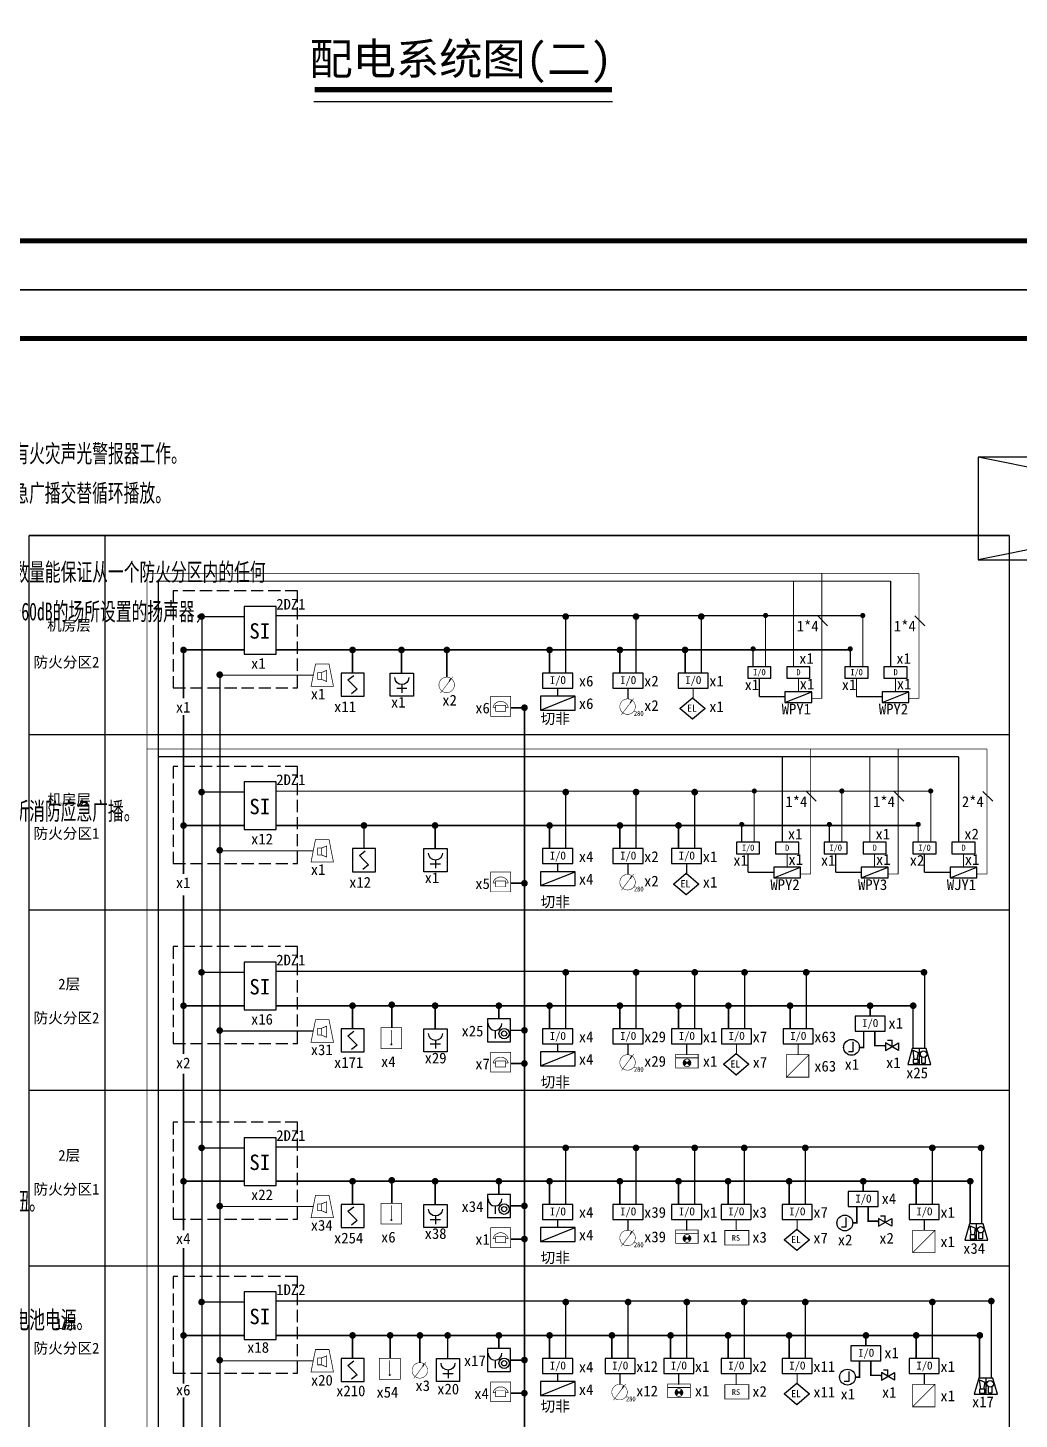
# Model space of a CAD drawing. Header units: millimetres. Extents: x -633009578 to 5705885, y -633235091 to 2571734.
# Drawn here: x 2486102 to 2506422, y 2131622 to 2160139 of the extents above; entities that cross this region are included whole.
import ezdxf
from ezdxf.enums import TextEntityAlignment as Align

# ---------------------------------------------------------------- set-up
doc = ezdxf.new("R2010")
doc.units = ezdxf.units.MM
doc.header["$LTSCALE"] = 1000
doc.header["$MEASUREMENT"] = 0
for name, pattern in [('CENTER2', [1.125, 0.75, -0.125, 0.125, -0.125]), ('CONTINOUS', [0]), ('DASH', [0.35, 0.25, -0.1]), ('DASHDOT', [25.4, 12.7, -6.35, 0, -6.35])]:
    doc.linetypes.add(name, pattern=pattern)
doc.layers.get('0').update_dxf_attribs({"color": 9})
for name, color, linetype in [('000000000000电气', 7, 'Continuous'), ('A-STAR(楼梯)', 51, 'Continuous'), ('EQUIP', 3, 'Continuous'), ('TEL_TEXT', 7, 'Continuous'), ('电-弱电平面-表格', 3, 'Continuous'), ('电-标注文字', 6, 'Continuous'), ('电气', 1, 'Continuous'), ('设备-安防', 3, 'Continuous'), ('设备-消防', 3, 'Continuous'), ('设备-箱柜', 3, 'Continuous'), ('院图签、封面151013$0$PUB_TITLE', 153, 'Continuous'), ('院图签、封面151013$0$图签文字', 4, 'Continuous')]:
    doc.layers.add(name, color=color, linetype=linetype)
doc.styles.add('-宋体', font='simhei.ttf', dxfattribs={"width": 0.8})
doc.styles.add('_TCH_LABEL', font='simhei.ttf', dxfattribs={"bigfont": 'GBCBIG'})
doc.styles.add('_TEL_DIM', font='simhei.ttf', dxfattribs={"height": 3.5, "bigfont": 'HZTXT'})
doc.styles.add('ECADI', font='simhei.ttf', dxfattribs={"width": 0.707, "bigfont": 'hztxt.shx'})
doc.styles.add('IDQSTYLE', font='simhei.ttf', dxfattribs={"width": 0.707, "bigfont": 'hztxt.shx'})
doc.styles.get("Standard").update_dxf_attribs({"font": 'simhei.ttf', "bigfont": 'hztxt.shx'})
doc.styles.add('宋', font='simhei.ttf', dxfattribs={"width": 0.8})
doc.styles.add('宋体', font='simhei.ttf')
doc.styles.add('院图签、封面151013$0$-宋体', font='simhei.ttf', dxfattribs={"width": 0.8})

# ---------------------------------------------------------------- blocks, each defined once
blk = doc.blocks.new('$TelecSys$00000011')
at = {"const_width": 0.5}
blk.add_lwpolyline([(-0.25, 0, 1), (0.25, 0, 1)], format="xyb", close=True, dxfattribs=at)
blk = doc.blocks.new('HC001206')
at = {"color": 0, "linetype": 'Continuous', "const_width": 0.2}
blk.add_lwpolyline([(-3.12, 3.12), (3.12, 3.12), (3.12, -3.12), (-3.12, -3.12)], close=True, dxfattribs=at)
for points in [[(-2.4, -0.3, -0.135972), (-1.75, 0.85, -0.198912)], [(-1.75, 0.85, -0.198912), (0, 1.57, -0.198912), (1.75, 0.85, -0.135972), (2.4, -0.3, -0.198912)]]:
    blk.add_lwpolyline(points, format="xyb", dxfattribs=at)
for points in [[(-1.56, 0.32), (1.56, 0.32), (1.56, -1.55), (-1.56, -1.55), (-1.56, 0.32)], [(-2.4, -0.3), (-1.56, -0.3)], [(1.56, -0.3), (2.4, -0.3)]]:
    blk.add_lwpolyline(points, dxfattribs=at)
at = {"color": 0, "style": 'IDQSTYLE', "width": 0.7}
blk.add_attdef('PSFHATT', (5.12, -3.12), '', height=2.5, dxfattribs=at)
blk = doc.blocks.new('$equip$00001712')
for p, q in [((-0.5, 1), (-0.5, 0)), ((0.5, 1), (-0.5, 1)), ((0.5, 0), (0.5, 1)), ((-0.5, 0), (0.5, 0)), ((-0.219, 0.331), (0.222, 0.331)), ((0, 0.5), (0, 0.15))]:
    blk.add_line(p, q)
blk.add_arc((0, 0.8), 0.3, 180, 0)
at = {"flags": 1}
for tag, height, p in [('A', 0.00002, (0, 0)), ('B', 0.4, (0.726, 0.302))]:
    blk.add_attdef(tag, text='', height=height, dxfattribs=at).set_placement(p, align=Align.MIDDLE_CENTER)
blk = doc.blocks.new('$equip$00001630')
for p, q in [((-0.5, 0), (-0.5, -1)), ((0.5, 0), (-0.5, 0)), ((0.5, -1), (0.5, 0)), ((-0.169, -0.5), (-0.169, -0.85)), ((-0.5, -1), (0.5, -1))]:
    blk.add_line(p, q)
for radius in [0.226, 0.113]:
    blk.add_circle((0.227, -0.64), radius)
blk.add_arc((-0.169, -0.2), 0.3, 180, 0)
at = {"flags": 9}
blk.add_attdef('A', (0, 0), '', height=0.00002, dxfattribs=at)
blk.add_attdef('B', text='', height=0.4, dxfattribs=at).set_placement((0.884, -0.7), align=Align.MIDDLE_CENTER)
blk = doc.blocks.new('$Equip$00001598')
for p, q in [((-0.5, 0), (-0.5, -1)), ((0.5, 0), (-0.5, 0)), ((0.5, -1), (0.5, 0)), ((-0.2, -0.3), (0.05, -0.1)), ((0, -0.5), (-0.2, -0.3)), ((0, -0.5), (0.2, -0.7)), ((-0.5, -1), (0.5, -1)), ((0.2, -0.7), (-0.05, -0.9))]:
    blk.add_line(p, q)
at = {"flags": 9}
blk.add_attdef('A', (0, 0), '', height=0.00002, dxfattribs=at)
blk.add_attdef('B', text='', height=0.4, dxfattribs=at).set_placement((0.784, -0.7), align=Align.MIDDLE_CENTER)
blk = doc.blocks.new('$equip$00001943')
for p, q in [((-0.3, 0.35), (-0.5, -0.35)), ((0.3, 0.35), (-0.3, 0.35)), ((-0.22, -0.124), (-0.27, 0.276)), ((-0.27, 0.276), (-0.05, 0.176)), ((-0.05, 0.176), (-0.1, -0.124)), ((0, 0.35), (0, -0.35)), ((0.5, -0.35), (0.3, 0.35)), ((-0.5, -0.35), (0.5, -0.35)), ((-0.27, -0.124), (-0.27, -0.294)), ((-0.05, -0.124), (-0.27, -0.124)), ((-0.27, -0.294), (-0.05, -0.294)), ((-0.05, -0.294), (-0.05, -0.124)), ((0.112, -0.298), (0.112, -0.013)), ((0.262, -0.298), (0.112, -0.298)), ((0.262, -0.013), (0.262, -0.298))]:
    blk.add_line(p, q)
blk.add_circle((0.187, 0.102), 0.139)
at = {"layer": 'TEL_TEXT', "style": '_TEL_DIM', "flags": 1}
blk.add_attdef('A', text='', height=0.00002, dxfattribs=at).set_placement((0, 0), align=Align.MIDDLE_CENTER)
blk = doc.blocks.new('HC001213')
at = {"color": 0, "linetype": 'Continuous', "const_width": 0.2}
blk.add_lwpolyline([(-1.88, 3.12), (1.88, 3.12), (3.12, -3.12), (-3.12, -3.12)], close=True, dxfattribs=at)
for points in [[(-1.29, 0.74), (-0.24, 0.74), (-0.24, -1.14), (-1.29, -1.14), (-1.29, 0.74)], [(-0.24, 0.74), (1.23, 1.34), (1.23, -1.74), (-0.24, -1.14)]]:
    blk.add_lwpolyline(points, dxfattribs=at)
at = {"color": 0, "style": 'IDQSTYLE', "width": 0.7}
blk.add_attdef('PSFHATT', (5.12, -3.12), '', height=2.5, dxfattribs=at)
blk = doc.blocks.new('$equip$00001929')
for p, q in [((-0.65, 0.325), (-0.65, -0.325)), ((0.65, 0.325), (-0.65, 0.325)), ((0.65, -0.325), (0.65, 0.325)), ((-0.65, -0.325), (0.65, -0.325))]:
    blk.add_line(p, q)
at = {"layer": 'TEL_TEXT', "style": '_TEL_DIM'}
blk.add_attdef('$TEXT$', text='', height=0.34, dxfattribs=at).set_placement((0.006, 0.018), align=Align.MIDDLE_CENTER)
at = {"layer": 'TEL_TEXT', "style": '_TEL_DIM', "flags": 1}
blk.add_attdef('A', text='', height=0.00002, dxfattribs=at).set_placement((0, 0), align=Align.MIDDLE_CENTER)
blk = doc.blocks.new('$equip$00001416')
for p, q in [((0.75, 0.6), (-0.75, 0.6)), ((-0.75, 0), (0.75, 0.6)), ((-0.75, 0.6), (-0.75, 0)), ((-0.75, 0), (0.75, 0)), ((0.75, 0), (0.75, 0.6))]:
    blk.add_line(p, q)
at = {"style": '_TCH_LABEL', "flags": 9}
blk.add_attdef('A', (0, 0), '', height=0.00002, dxfattribs=at)
blk = doc.blocks.new('G$C665E5C43')
at = {"layer": '电气'}
blk.add_lwpolyline([(0, 0), (622, 0), (622, 929), (0, 929)], close=True, dxfattribs=at)
at = {"layer": 'EQUIP', "color": 3, "style": '-宋体'}
blk.add_text('SI', height=300, dxfattribs=at).set_placement((100, 300))
blk = doc.blocks.new('*X221')
at = {"color": 0, "linetype": 'Continuous'}
for p, q in [((274.01, 143.34), (275.7, 145.03)), ((274.32, 143.09), (275.98, 144.74)), ((274.69, 142.88), (276.27, 144.46)), ((275.11, 142.74), (276.55, 144.18)), ((275.61, 142.67), (276.84, 143.9)), ((276.24, 142.73), (277.13, 143.62))]:
    blk.add_line(p, q, dxfattribs=at)
blk = doc.blocks.new('HC001314')
at = {"color": 0, "linetype": 'Continuous'}
blk.add_line((0, -0.46), (-0.76, -1.24), dxfattribs=at)
at = {"color": 0, "linetype": 'Continuous', "const_width": 0.2}
blk.add_lwpolyline([(-3.12, 1.88), (3.12, 1.88), (3.12, -1.87), (-3.12, -1.87)], close=True, dxfattribs=at)
blk.add_lwpolyline([(-3.12, 0.93), (3.12, 0.93)], dxfattribs=at)
at = {"color": 0, "linetype": 'Continuous', "const_width": 0.2, "flags": 128}
for points in [[(0, 0.61, 1), (0, -1.55)], [(0, -1.55, 1), (0, 0.61)]]:
    blk.add_lwpolyline(points, format="xyb", dxfattribs=at)
for points in [[(0.75, 0.3), (-0.76, -1.24)], [(-0.75, 0.3), (0.76, -1.24)]]:
    blk.add_lwpolyline(points, dxfattribs=at)
at = {"color": 0, "linetype": 'Continuous', "yscale": 0.45, "zscale": 0.45}
for p, xscale, rotation in [((-65.28, 123.58), 0.45, 270), ((65.28, 123.58), -0.45, 90)]:
    blk.add_blockref('*X221', p, dxfattribs=dict(at, xscale=xscale, rotation=rotation))
at = {"color": 0, "style": 'IDQSTYLE', "width": 0.7}
blk.add_attdef('PSFHATT', (5.12, -1.87), '', height=2.5, dxfattribs=at)
blk = doc.blocks.new('HC001303')
at = {"color": 0, "linetype": 'Continuous'}
blk.add_line((1.15, 1.54), (1.74, 2.6), dxfattribs=at)
at = {"color": 0, "linetype": 'Continuous', "const_width": 0.2}
blk.add_lwpolyline([(0, -3.12, 0.198912), (2.21, -2.21, 0.198912), (3.12, 0, 0.198912), (2.21, 2.21, 0.198912), (0, 3.12, 0.198912), (-2.21, 2.21, 0.198912), (-3.12, 0, 0.198912), (-2.21, -2.21, 0.198912)], format="xyb", close=True, dxfattribs=at)
blk.add_lwpolyline([(-2.5, -3.28), (2.48, 3.3)], dxfattribs=at)
at = {"color": 0, "style": 'IDQSTYLE', "width": 0.7}
for tag, p in [('280', (4.11, -2.85)), ('PSFHATT', (5.13, -3.28))]:
    blk.add_attdef(tag, p, '', height=2, dxfattribs=at)
blk = doc.blocks.new('HC001223')
at = {"color": 0, "linetype": 'Continuous', "const_width": 0.2}
blk.add_lwpolyline([(-3.125, 3.125), (3.125, 3.125), (3.125, -3.125), (-3.125, -3.125)], close=True, dxfattribs=at)
blk.add_lwpolyline([(0, 2.5), (0, -1.875)], dxfattribs=at)
at = {"color": 0, "linetype": 'Continuous', "const_width": 0.3}
blk.add_lwpolyline([(-0.15, -1.875, 1), (0.15, -1.875, 1)], format="xyb", close=True, dxfattribs=at)
at = {"color": 0, "style": 'IDQSTYLE', "width": 0.7}
blk.add_attdef('PSFHATT', (5.125, -3.125), '', height=2.5, dxfattribs=at)
blk = doc.blocks.new('G$C6486C7B8')
at = {"layer": 'A-STAR(楼梯)'}
for points in [[(-990, -1100), (-2490, -1100), (-2490, -3200), (-990, -3200)], [(-990, -1400), (-2490, -1100)], [(-990, -2900), (-2490, -3200)]]:
    blk.add_lwpolyline(points, dxfattribs=at)
blk = doc.blocks.new('HC001178')
at = {"color": 0, "linetype": 'Continuous', "const_width": 0.2}
blk.add_lwpolyline([(-3.12, 1.88), (3.12, 1.88), (3.12, -1.87), (-3.12, -1.87)], close=True, dxfattribs=at)
at = {"color": 0, "style": 'IDQSTYLE', "width": 0.7}
for tag, p in [('RS', (-1.28, -0.8)), ('PSFHATT', (5.12, -1.87))]:
    blk.add_attdef(tag, p, '', height=1.5, dxfattribs=at)
blk = doc.blocks.new('HC001298')
at = {"color": 0, "linetype": 'Continuous', "const_width": 0.2}
blk.add_lwpolyline([(-3.125, 3.125), (3.125, 3.125), (3.125, -3.125), (-3.125, -3.125)], close=True, dxfattribs=at)
blk.add_lwpolyline([(-3.125, -3.125), (3.125, 3.125)], dxfattribs=at)
at = {"color": 0, "style": 'IDQSTYLE', "width": 0.7}
blk.add_attdef('PSFHATT', (5.125, -3.125), '', height=2.5, dxfattribs=at)
blk = doc.blocks.new('建筑图框_A0')
at = {"layer": '院图签、封面151013$0$PUB_TITLE'}
blk.add_lwpolyline([(0, 0), (118900, 0), (118900, 84100), (0, 84100)], close=True, dxfattribs=at)
at = {"layer": '院图签、封面151013$0$PUB_TITLE', "const_width": 100}
blk.add_lwpolyline([(2500, 1000), (117900, 1000), (117900, 83100), (2500, 83100)], close=True, dxfattribs=at)
at = {"layer": '院图签、封面151013$0$图签文字', "color": 6, "style": '院图签、封面151013$0$-宋体'}
for tag, height, width, p in [('工程主持人', 400, 0.8, (114688, 36700)), ('审定', 400, 0.8, (114688, 35900)), ('审核', 400, 0.8, (114688, 35100)), ('专业负责人', 400, 0.8, (114688, 34300)), ('校对', 400, 0.8, (114688, 33500)), ('设计', 400, 0.8, (114688, 32700)), ('方案设计人', 400, 0.8, (114688, 31900)), ('工程编号', 300, 0.7, (115738, 8700)), ('版次', 300, 0.7, (113538, 3006)), ('日期', 300, 0.7, (116838, 3000)), ('比例', 300, 0.7, (113538, 2200)), ('图号_X施', 300, 0.7, (116338, 2200)), ('图号', 200, 0.7, (117338, 2400)), ('图号_总数', 200, 0.7, (117338, 2000))]:
    blk.add_attdef(tag, text='', height=height, dxfattribs=dict(at, width=width)).set_placement(p, align=Align.MIDDLE_CENTER)
at = {"layer": '院图签、封面151013$0$图签文字', "color": 6, "style": '院图签、封面151013$0$-宋体', "width": 0.7}
for tag, p in [('建设单位_001', (115736, 7446)), ('工程名称_001', (115734, 6045)), ('图名_001', (114543, 4060))]:
    blk.add_attdef(tag, p, '', height=300, dxfattribs=at)
blk = doc.blocks.new('$equip$00002474')
for p, q in [((-0.52, 0), (0, 0.44)), ((0, -0.44), (-0.52, 0)), ((0, 0.44), (0.52, 0)), ((0.52, 0), (0, -0.44))]:
    blk.add_line(p, q)
at = {"const_width": 0.04}
blk.add_lwpolyline([(0, 0.44), (-0.52, 0), (0, -0.44), (0.52, 0), (0, 0.44), (-0.52, 0)], dxfattribs=at)
for p in [(-0.52, 0), (0, 0.44), (0.52, 0), (0, -0.44)]:
    blk.add_point(p)
at = {"color": 7, "style": '_TEL_DIM'}
blk.add_attdef('$TEXT$', text='', height=0.3, dxfattribs=at).set_placement((0.028, 0.012), align=Align.MIDDLE_CENTER)
at = {"color": 7, "style": '_TEL_DIM', "flags": 1}
blk.add_attdef('A', text='', height=0.00002, dxfattribs=at).set_placement((0, 0), align=Align.MIDDLE_CENTER)
blk = doc.blocks.new('$EVALVE$00000030')
for p in [(0, 0), (87, 124)]:
    blk.add_line(p, (0, 124))
blk.add_lwpolyline([(-125, -72), (125, 72), (125, -72), (-125, 72)], close=True)
for p in [(-125, 0), (125, 0)]:
    blk.add_point(p)
blk = doc.blocks.new('$EVALVE$00000027')
at = {"color": 7}
for p, q in [((-23, 104), (-23, -83)), ((-23, -83), (61, -83))]:
    blk.add_line(p, q, dxfattribs=at)
blk.add_lwpolyline([(-150, 0, 1), (150, 0, 1), (-150, 0, 0.808179)], format="xyb")
for p in [(-150, 0), (150, 0)]:
    blk.add_point(p)

msp = doc.modelspace()

# ---------------------------------------------------------------- linework, layer by layer
at = {"linetype": 'DASH'}
for points in [[(2489084.5, 2146611.8), (2491628.8, 2146611.8), (2491628.8, 2148599.2), (2489084.5, 2148599.3)], [(2489084.5, 2143013.7), (2491628.8, 2143013.7), (2491628.8, 2145001.1), (2489084.5, 2145001.2)], [(2489084.5, 2139319.6), (2491628.8, 2139319.6), (2491628.8, 2141307.1), (2489084.5, 2141307.1)], [(2489084.5, 2135721.5), (2491628.8, 2135721.5), (2491628.8, 2137709), (2489084.5, 2137709)], [(2489084.5, 2132562.1), (2491628.8, 2132562.1), (2491628.8, 2134549.6), (2489084.5, 2134549.6)]]:
    msp.add_lwpolyline(points, close=True, dxfattribs=at)
at = {"color": 50, "linetype": 'CENTER2', "const_width": 26.3}
for points in [[(2489630.1, 2148072.9), (2490536.7, 2148072.9)], [(2489669.6, 2118181.4), (2489669.6, 2148106.6)], [(2491191.3, 2148092.1), (2503241, 2148092.2)], [(2497128.3, 2148072.9), (2497128.3, 2146914.9)], [(2498569.5, 2148072.9), (2498569.5, 2146914.9)], [(2499904.6, 2148072.9), (2499904.6, 2146914.9)], [(2489630.1, 2144474.8), (2490536.7, 2144474.8)], [(2491191.3, 2144494.1), (2504634, 2144494.1)], [(2497128.3, 2144474.8), (2497128.3, 2143316.8)], [(2498569.5, 2144474.8), (2498569.5, 2143316.8)], [(2499771.2, 2144474.8), (2499771.2, 2143316.8)], [(2489630.1, 2140780.7), (2490536.7, 2140780.7)], [(2491191.3, 2140800), (2504499.3, 2140800)], [(2497128.3, 2140780.7), (2497128.3, 2139622.8)], [(2498569.5, 2140780.7), (2498569.5, 2139622.8)], [(2499772, 2140780.7), (2499772, 2139622.8)], [(2500793.9, 2140780.7), (2500793.9, 2139622.8)], [(2502056.7, 2140780.7), (2502056.7, 2139622.8)], [(2504485.4, 2140780.7), (2504485.4, 2139220.9)], [(2489630.1, 2137182.6), (2490536.7, 2137182.6)], [(2491191.3, 2137201.9), (2505668.8, 2137201.9)], [(2497128.3, 2137182.7), (2497128.3, 2136024.7)], [(2498569.5, 2137182.7), (2498569.5, 2136024.7)], [(2499772, 2137182.7), (2499772, 2136024.7)], [(2500786.2, 2137182.7), (2500786.2, 2136024.7)], [(2502037.7, 2137182.7), (2502037.7, 2136024.7)], [(2504641.4, 2137182.7), (2504641.4, 2136024.7)], [(2505654.9, 2137182.7), (2505654.9, 2135622.8)], [(2489630.1, 2134023.2), (2490536.7, 2134023.2)], [(2491191.3, 2134042.5), (2505850.8, 2134042.5)], [(2497128.3, 2134023.2), (2497128.3, 2132865.3)], [(2498406.2, 2134023.2), (2498406.2, 2132865.3)], [(2499608.7, 2134023.2), (2499608.7, 2132865.3)], [(2500786.2, 2134023.2), (2500786.2, 2132865.3)], [(2502037.7, 2134023.2), (2502037.7, 2132865.3)], [(2504642.2, 2134023.2), (2504642.2, 2132865.3)], [(2505850.8, 2134042.5), (2505850.8, 2132463.4)]]:
    msp.add_lwpolyline(points, dxfattribs=at)
at = {"color": 6, "const_width": 33.2}
for points in [[(2489294.1, 2146396.6), (2489294.1, 2147421.7)], [(2489294.1, 2147388.6), (2490536.7, 2147388.6)], [(2491191.4, 2147388.6), (2502985.5, 2147388.6)], [(2492758.8, 2147388.6), (2492758.8, 2146914.9)], [(2493760.5, 2147388.6), (2493760.5, 2146914.9)], [(2494690, 2147388.6), (2494690, 2146830.3)], [(2496796.7, 2147388.6), (2496796.7, 2146914.9)], [(2498237.9, 2147388.6), (2498237.9, 2146914.9)], [(2499573, 2147388.6), (2499573, 2146914.9)], [(2489294.1, 2142798.5), (2489294.1, 2146056.5)], [(2489294.1, 2143790.6), (2490536.7, 2143790.6)], [(2491191.4, 2143790.6), (2504378.5, 2143790.6)], [(2492992.3, 2143790.5), (2492992.3, 2143316.8)], [(2494450, 2143790.5), (2494450, 2143316.8)], [(2496796.7, 2143790.6), (2496796.7, 2143316.8)], [(2498237.9, 2143790.6), (2498237.9, 2143316.8)], [(2499439.6, 2143790.6), (2499439.6, 2143316.8)], [(2489294.1, 2139104.4), (2489294.1, 2142362)], [(2489294.1, 2140096.5), (2490536.7, 2140096.5)], [(2491191.4, 2140096.5), (2504284, 2140096.5)], [(2492758.8, 2140096.4), (2492758.8, 2139622.7)], [(2493561.9, 2140115.7), (2493561.9, 2139642)], [(2494450, 2140096.4), (2494450, 2139622.7)], [(2495757.9, 2140096.4), (2495757.9, 2139828.6)], [(2496796.7, 2140096.5), (2496796.7, 2139622.8)], [(2498237.9, 2140096.5), (2498237.9, 2139622.8)], [(2499440.4, 2140096.5), (2499440.4, 2139622.8)], [(2500462.3, 2140096.5), (2500462.3, 2139622.8)], [(2501725.1, 2140096.5), (2501725.1, 2139622.8)], [(2503365.2, 2140096.5), (2503365.2, 2139885.3)], [(2504245.7, 2140096.5), (2504245.7, 2139220.9)], [(2503234.6, 2139577.4), (2503234.6, 2139242.4), (2503148.2, 2139242.1)], [(2503464.3, 2139577.4), (2503464.3, 2139277.9), (2503680.4, 2139277.9)], [(2489294.1, 2135494.6), (2489294.1, 2138707)], [(2489294.1, 2136498.4), (2490536.7, 2136498.4)], [(2491191.4, 2136498.4), (2505453.5, 2136498.4)], [(2492758.8, 2136498.4), (2492758.8, 2136024.7)], [(2493561.9, 2136517.6), (2493561.9, 2136043.9)], [(2494450, 2136498.3), (2494450, 2136024.6)], [(2495757.9, 2136498.4), (2495757.9, 2136230.5)], [(2496796.7, 2136498.4), (2496796.7, 2136024.7)], [(2498237.9, 2136498.4), (2498237.9, 2136024.7)], [(2499440.4, 2136498.4), (2499440.4, 2136024.7)], [(2500454.6, 2136498.4), (2500454.6, 2136024.7)], [(2501706.1, 2136498.4), (2501706.1, 2136024.7)], [(2503226.2, 2136498.4), (2503226.2, 2136287.2)], [(2504309.8, 2136498.4), (2504309.8, 2136024.7)], [(2505415.3, 2136498.4), (2505415.3, 2135622.8)], [(2503095.6, 2135979.3), (2503095.6, 2135644.3), (2503009.2, 2135644)], [(2503325.4, 2135979.3), (2503325.4, 2135679.9), (2503541.4, 2135679.9)], [(2489294.1, 2132352.4), (2489294.1, 2135129.3)], [(2489294.1, 2132569.3), (2489294.1, 2135092.9)], [(2489294.1, 2133339), (2490536.7, 2133339)], [(2491191.4, 2133339), (2505649.4, 2133339)], [(2492758.8, 2133338.9), (2492758.8, 2132865.2)], [(2493528.4, 2133338.9), (2493528.4, 2132865.2)], [(2494140, 2133338.9), (2494140, 2132780.6)], [(2494708, 2133338.9), (2494708, 2132865.2)], [(2495757.9, 2133338.9), (2495757.9, 2133071.1)], [(2496796.7, 2133339), (2496796.7, 2132865.3)], [(2498074.6, 2133339), (2498074.6, 2132865.3)], [(2499277.1, 2133339), (2499277.1, 2132865.3)], [(2500454.6, 2133339), (2500454.6, 2132865.3)], [(2501706.1, 2133339), (2501706.1, 2132865.3)], [(2503281.4, 2133339), (2503281.4, 2133127.8)], [(2504310.6, 2133339), (2504310.6, 2132865.3)], [(2505611.2, 2133339), (2505611.2, 2132463.4)], [(2503150.8, 2132819.9), (2503150.8, 2132484.9), (2503064.4, 2132484.6)], [(2503380.5, 2132819.9), (2503380.5, 2132520.4), (2503596.6, 2132520.4)], [(2489294.1, 2129081.3), (2489294.1, 2132072.8)]]:
    msp.add_lwpolyline(points, dxfattribs=at)
at = {"color": 1, "const_width": 21.1}
for points in [[(2490035.7, 2146870.2), (2491957.6, 2146870.2), (2491957.6, 2146870.2), (2491719.2, 2146870.2)], [(2490041.2, 2118181.4), (2490041.2, 2146914)], [(2490035.7, 2143272.1), (2491957.6, 2143272.1), (2491957.6, 2143272.1), (2491719.2, 2143272.1)], [(2490035.7, 2139578), (2491957.6, 2139578), (2491957.6, 2139578), (2491719.2, 2139578)], [(2490035.7, 2135979.9), (2491957.6, 2135979.9), (2491957.6, 2135979.9), (2491719.2, 2135979.9)], [(2490035.7, 2132820.5), (2491957.6, 2132820.5), (2491957.6, 2132820.5), (2491719.2, 2132820.5)]]:
    msp.add_lwpolyline(points, dxfattribs=at)
at = {"linetype": 'Continuous', "const_width": 33.2}
for points in [[(2496962.5, 2146607), (2496962.5, 2146441.1)], [(2496962.5, 2143008.9), (2496962.5, 2142843)], [(2496962.5, 2139314.9), (2496962.5, 2139148.9)], [(2496962.5, 2135716.8), (2496962.5, 2135550.9)], [(2496962.5, 2132557.4), (2496962.5, 2132391.4)]]:
    msp.add_lwpolyline(points, dxfattribs=at)
at = {"linetype": 'DASHDOT', "ltscale": 0.5, "const_width": 33.2}
for points in [[(2496281.1, 2146204.3), (2495994.8, 2146204.3)], [(2496281.1, 2142606.3), (2495994.8, 2142606.3)], [(2496281.1, 2139591.7), (2495994.8, 2139591.7)], [(2496281.1, 2138912.2), (2495994.8, 2138912.2)], [(2496281.1, 2135993.7), (2495994.8, 2135993.7)], [(2496281.1, 2135314.1), (2495994.8, 2135314.1)], [(2496281.1, 2132834.2), (2495994.8, 2132834.2)], [(2496281.1, 2132154.7), (2495994.8, 2132154.7)]]:
    msp.add_lwpolyline(points, dxfattribs=at)
at = {"color": 4, "linetype": 'DASHDOT', "ltscale": 0.03, "const_width": 33.7}
msp.add_lwpolyline([(2496281.1, 2124650.8), (2496281.1, 2146238.5)], dxfattribs=at)
at = {"layer": '000000000000电气', "color": 4}
msp.add_line((2491963.9, 2158628.7), (2498086.4, 2158628.7), dxfattribs=at)
msp.add_line((2491963.9, 2158628.7), (2498086.4, 2158628.7), dxfattribs=at)
at = {"layer": '000000000000电气', "color": 8, "linetype": 'ByBlock'}
for p, q in [((2506213.9, 2149731), (2486131.7, 2149731)), ((2506213.9, 2145651.2), (2486131.7, 2145651.2)), ((2506213.9, 2142053.1), (2486125.1, 2142053.1)), ((2506213.9, 2138359), (2486131.7, 2138359)), ((2506213.9, 2134760.9), (2486125.1, 2134760.9))]:
    msp.add_line(p, q, dxfattribs=at)
at = {"layer": '000000000000电气'}
for p, q in [((2502293.2, 2148084.9), (2502494.3, 2147883.7)), ((2504284.5, 2148084.9), (2504485.6, 2147883.7)), ((2502062, 2144486.8), (2502263.1, 2144285.6)), ((2503857, 2144486.8), (2504058.1, 2144285.6)), ((2505677.5, 2144486.8), (2505878.6, 2144285.6))]:
    msp.add_line(p, q, dxfattribs=at)
at = {"layer": '000000000000电气', "color": 4, "const_width": 115.2}
msp.add_lwpolyline([(2491984.2, 2158871.2), (2498078.8, 2158871.2), (2491984.2, 2158871.2), (2498078.8, 2158871.2), (2491984.2, 2158871.2)], dxfattribs=at)
msp.add_lwpolyline([(2491984.2, 2158871.2), (2498078.8, 2158871.2), (2491984.2, 2158871.2), (2498078.8, 2158871.2), (2491984.2, 2158871.2)], dxfattribs=at)
at = {"layer": '000000000000电气', "color": 8, "linetype": 'ByBlock'}
msp.add_lwpolyline([(2486131.7, 2149731.3), (2506213.9, 2149730.8), (2506213.9, 2112589.8), (2486131.7, 2112590.3)], close=True, dxfattribs=at)
msp.add_lwpolyline([(2487689.6, 2112590.3), (2487689.7, 2149731.3)], dxfattribs=at)
at = {"layer": '000000000000电气'}
for points, const_width in [([(2488543.5, 2148958.1), (2488543.5, 2118181.4)], 16.3), ([(2504369.3, 2148958.1), (2488543.5, 2148958.1)], 16.3), ([(2502170.1, 2146395.9), (2502378, 2146395.9), (2502378, 2148958.1)], 16.3), ([(2504161.4, 2146395.9), (2504369.3, 2146395.9), (2504369.3, 2148958.1)], 16.3), ([(2500967.4, 2147410.1), (2500967.4, 2147044.3)], 25.6), ([(2502958.7, 2147410.1), (2502958.7, 2147044.3)], 25.6), ([(2505762.3, 2145360), (2488543.5, 2145360)], 16.3), ([(2501938.9, 2142797.8), (2502146.8, 2142797.8), (2502146.8, 2145360)], 16.3), ([(2503733.9, 2142797.8), (2503941.8, 2142797.8), (2503941.8, 2145360)], 16.3), ([(2505554.4, 2142797.8), (2505762.3, 2142797.8), (2505762.3, 2145360)], 16.3), ([(2500736.2, 2143812), (2500736.2, 2143446.3)], 25.6), ([(2502531.2, 2143812), (2502531.2, 2143446.3)], 25.6), ([(2504351.7, 2143812), (2504351.7, 2143446.3)], 25.6)]:
    msp.add_lwpolyline(points, dxfattribs=dict(at, const_width=const_width))
at = {"layer": '000000000000电气', "color": 1, "const_width": 25.6}
msp.add_lwpolyline([(2488778.6, 2148798.2), (2488778.6, 2118181.4)], dxfattribs=at)
at = {"layer": '000000000000电气', "color": 1, "linetype": 'DASH', "const_width": 25.6}
for points in [[(2503787.4, 2148798.2), (2488778.6, 2148798.2)], [(2501796.1, 2148798.2), (2501796.1, 2147044.3)], [(2503787.4, 2148798.2), (2503787.4, 2147044.3)], [(2505180.4, 2145200.1), (2488778.6, 2145200.1)], [(2501564.9, 2145200.1), (2501564.9, 2143446.3)], [(2503359.9, 2145200.1), (2503359.9, 2143446.3)], [(2505180.4, 2145200.1), (2505180.4, 2143446.3)]]:
    msp.add_lwpolyline(points, dxfattribs=at)
at = {"layer": '000000000000电气', "color": 50, "linetype": 'CENTER2', "const_width": 20.3}
for points in [[(2501223.4, 2148094.5), (2501223.4, 2147044.3)], [(2503214.7, 2148094.5), (2503214.7, 2147044.3)], [(2500992.2, 2144496.4), (2500992.2, 2143446.3)], [(2502787.2, 2144496.4), (2502787.2, 2143446.3)], [(2504607.7, 2144496.4), (2504607.7, 2143446.3)]]:
    msp.add_lwpolyline(points, dxfattribs=at)
at = {"layer": '000000000000电气', "linetype": 'Continuous'}
for points, const_width in [([(2501095.4, 2146806.6), (2501095.4, 2146428.9)], 25.6), ([(2501895.8, 2146806.6), (2501895.8, 2146532.2)], 20.3), ([(2503086.7, 2146806.6), (2503086.7, 2146428.9)], 25.6), ([(2503887.1, 2146806.6), (2503887.1, 2146532.2)], 20.3), ([(2498403.7, 2146607), (2498403.7, 2146379.4)], 25.6), ([(2499738.8, 2146607), (2499738.8, 2146379.4)], 25.6), ([(2501095.4, 2146428.9), (2501625.5, 2146428.9)], 25.6), ([(2503086.7, 2146428.9), (2503616.8, 2146428.9)], 25.6), ([(2500864.2, 2143208.5), (2500864.2, 2142830.8)], 25.6), ([(2501664.6, 2143208.5), (2501664.6, 2142934.1)], 20.3), ([(2502659.2, 2143208.5), (2502659.2, 2142830.8)], 25.6), ([(2503459.6, 2143208.5), (2503459.6, 2142934.1)], 20.3), ([(2504479.7, 2143208.5), (2504479.7, 2142830.8)], 25.6), ([(2505280.1, 2143208.5), (2505280.1, 2142934.1)], 20.3), ([(2498403.7, 2143008.9), (2498403.7, 2142781.3)], 25.6), ([(2499605.4, 2143008.9), (2499605.4, 2142781.3)], 25.6), ([(2500864.2, 2142830.8), (2501394.3, 2142830.8)], 25.6), ([(2502659.2, 2142830.8), (2503189.3, 2142830.8)], 25.6), ([(2504479.7, 2142830.8), (2505009.8, 2142830.8)], 25.6), ([(2498403.7, 2139314.9), (2498403.7, 2139087.2)], 25.6), ([(2499606.2, 2139314.9), (2499606.2, 2139087.2)], 25.6), ([(2500628.1, 2139314.9), (2500628.1, 2139087.2)], 25.6), ([(2501890.9, 2139314.9), (2501890.9, 2139087.2)], 25.6), ([(2498403.7, 2135716.8), (2498403.7, 2135489.2)], 25.6), ([(2499606.2, 2135716.8), (2499606.2, 2135489.2)], 25.6), ([(2500620.4, 2135716.8), (2500620.4, 2135489.2)], 25.6), ([(2501871.9, 2135716.8), (2501871.9, 2135489.2)], 25.6), ([(2504475.6, 2135716.8), (2504475.6, 2135489.2)], 25.6), ([(2498240.4, 2132557.4), (2498240.4, 2132329.7)], 25.6), ([(2499442.9, 2132557.4), (2499442.9, 2132329.7)], 25.6), ([(2500620.4, 2132557.4), (2500620.4, 2132329.7)], 25.6), ([(2501871.9, 2132557.4), (2501871.9, 2132329.7)], 25.6), ([(2504476.4, 2132557.4), (2504476.4, 2132329.7)], 25.6)]:
    msp.add_lwpolyline(points, dxfattribs=dict(at, const_width=const_width))

# ---------------------------------------------------------------- block references
msp.add_blockref('G$C6486C7B8', (2508068.5, 2152435.9))
for name, p, xscale, yscale, zscale in [('G$C665E5C43', (2490536.8, 2147303.3), 1.052676, 1.052676, 1.052676), ('$equip$00001712', (2493767.7, 2146441.2), -473.7042, 473.7042, 473.7042), ('HC001206', (2495793.4, 2146231.9), 65.28223255813951, 65.28223255813951, 65.28223255813951), ('G$C665E5C43', (2490536.8, 2143705.2), 1.052676, 1.052676, 1.052676), ('$equip$00001712', (2494457.2, 2142843.1), -473.7042, 473.7042, 473.7042), ('HC001206', (2495793.4, 2142633.9), 65.28223255813951, 65.28223255813951, 65.28223255813951), ('G$C665E5C43', (2490536.8, 2140011.1), 1.052676, 1.052676, 1.052676), ('$equip$00001712', (2494457.2, 2139149), -473.7042, 473.7042, 473.7042), ('HC001206', (2495793.4, 2138939.8), 65.28223255813951, 65.28223255813951, 65.28223255813951), ('HC001314', (2499612.3, 2138960), 73.68731999999997, 73.68731999999997, 73.68731999999997), ('$equip$00001943', (2504373.5, 2139055.1), 473.7042, 473.7042, 473.7042), ('G$C665E5C43', (2490536.8, 2136413.1), 1.052676, 1.052676, 1.052676), ('$equip$00001712', (2494457.2, 2135550.9), -473.7042, 473.7042, 473.7042), ('$equip$00001943', (2505543.1, 2135457), 473.7042, 473.7042, 473.7042), ('HC001206', (2495793.4, 2135341.7), 65.28223255813951, 65.28223255813951, 65.28223255813951), ('HC001314', (2499612.3, 2135362), 73.68731999999997, 73.68731999999997, 73.68731999999997), ('G$C665E5C43', (2490536.8, 2133253.6), 1.052676, 1.052676, 1.052676), ('$equip$00001712', (2494715.2, 2132391.5), -473.7042, 473.7042, 473.7042), ('HC001206', (2495793.4, 2132182.3), 65.28223255813951, 65.28223255813951, 65.28223255813951), ('HC001314', (2499449, 2132202.6), 73.68731999999997, 73.68731999999997, 73.68731999999997), ('$equip$00001943', (2505738.9, 2132297.6), 473.7042, 473.7042, 473.7042)]:
    msp.add_blockref(name, p, dxfattribs=dict(xscale=xscale, yscale=yscale, zscale=zscale))
at = {"color": 50, "linetype": 'CENTER2', "ltscale": 0.5, "xscale": 136.4268096015686, "yscale": 136.4268096015686, "zscale": 136.4268096015686}
for p in [(2489664.2, 2148072.9), (2489664.2, 2144474.8), (2489664.2, 2140780.7), (2489664.2, 2137182.6), (2489664.2, 2134023.2)]:
    msp.add_blockref('$TelecSys$00000011', p, dxfattribs=at)
at = {"linetype": 'CENTER2', "ltscale": 0.05, "xscale": 136.4268096015686, "yscale": 136.4268096015686, "zscale": 136.4268096015686}
for p in [(2497128.3, 2148072.9), (2498569.5, 2148072.9), (2499904.6, 2148072.9), (2497128.3, 2144474.8), (2498569.5, 2144474.8), (2499771.2, 2144474.8), (2497128.3, 2140780.7), (2498569.5, 2140780.7), (2499772, 2140780.7), (2500793.9, 2140780.7), (2502056.7, 2140780.7), (2504471.2, 2140780.7), (2497128.3, 2137182.7), (2498569.5, 2137182.7), (2499772, 2137182.7), (2500786.2, 2137182.7), (2502037.7, 2137182.7), (2504641.4, 2137182.7), (2505640.7, 2137182.7), (2497128.3, 2134023.2), (2498406.2, 2134023.2), (2499608.7, 2134023.2), (2500786.2, 2134023.2), (2502037.7, 2134023.2), (2504642.2, 2134023.2), (2505850.8, 2134042.5)]:
    msp.add_blockref('$TelecSys$00000011', p, dxfattribs=at)
at = {"color": 6, "xscale": 136.4268096015686, "yscale": 136.4268096015686, "zscale": 136.4268096015686}
for p in [(2489294.1, 2147387.5), (2492758.8, 2147388.6), (2493760.5, 2147388.6), (2494690, 2147388.6), (2496796.7, 2147388.6), (2498237.9, 2147388.6), (2499573, 2147388.6), (2489294.1, 2143789.5), (2492992.3, 2143790.5), (2494450, 2143790.5), (2496796.7, 2143790.6), (2498237.9, 2143790.6), (2499439.6, 2143790.6), (2493561.9, 2140115.7), (2489294.1, 2140095.4), (2492758.8, 2140096.4), (2494450, 2140096.4), (2495757.9, 2140096.4), (2496796.7, 2140096.5), (2498237.9, 2140096.5), (2499440.4, 2140096.5), (2500462.3, 2140096.5), (2501725.1, 2140096.5), (2503365.2, 2140096.5), (2504249.9, 2140096.5), (2489294.1, 2136497.3), (2492758.8, 2136498.4), (2493561.9, 2136517.6), (2494450, 2136498.3), (2495757.9, 2136498.4), (2496796.7, 2136498.4), (2498237.9, 2136498.4), (2499440.4, 2136498.4), (2500454.6, 2136498.4), (2501706.1, 2136498.4), (2503226.2, 2136498.4), (2504309.8, 2136498.4), (2505419.4, 2136498.4), (2489294.1, 2133337.9), (2492758.8, 2133338.9), (2493528.4, 2133338.9), (2494140, 2133338.9), (2494708, 2133338.9), (2495757.9, 2133338.9), (2496796.7, 2133339), (2498074.6, 2133339), (2499277.1, 2133339), (2500454.6, 2133339), (2501706.1, 2133339), (2503281.4, 2133339), (2504310.6, 2133339), (2505615.3, 2133339)]:
    msp.add_blockref('$TelecSys$00000011', p, dxfattribs=at)
at = {"ltscale": 0.5}
for name, p, xscale, yscale, zscale in [('HC001213', (2492137.3, 2146870.2), 73.68731999999997, 73.68731999999997, 73.68731999999997), ('$Equip$00001598', (2492758.8, 2146914.9), 473.7042, 473.7042, 473.7042), ('HC001213', (2492137.3, 2143272.1), 73.68731999999997, 73.68731999999997, 73.68731999999997), ('$Equip$00001598', (2492992.3, 2143316.8), 473.7042, 473.7042, 473.7042), ('HC001213', (2492137.3, 2139578), 73.68731999999997, 73.68731999999997, 73.68731999999997), ('$Equip$00001598', (2492758.8, 2139622.7), 473.7042, 473.7042, 473.7042), ('$equip$00001630', (2495757.9, 2139828.6), 473.7042, 473.7042, 473.7042), ('HC001213', (2492137.3, 2135979.9), 73.68731999999997, 73.68731999999997, 73.68731999999997), ('$equip$00001630', (2495757.9, 2136230.5), 473.7042, 473.7042, 473.7042), ('$Equip$00001598', (2492758.8, 2136024.7), 473.7042, 473.7042, 473.7042), ('HC001213', (2492137.3, 2132820.5), 73.68731999999997, 73.68731999999997, 73.68731999999997), ('$equip$00001630', (2495757.9, 2133071.1), 473.7042, 473.7042, 473.7042), ('$Equip$00001598', (2492758.8, 2132865.2), 473.7042, 473.7042, 473.7042)]:
    msp.add_blockref(name, p, dxfattribs=dict(at, xscale=xscale, yscale=yscale, zscale=zscale))
at = {"color": 1, "xscale": 136.4268096015686, "yscale": 136.4268096015686, "zscale": 136.4268096015686}
for p in [(2490035.7, 2146880.4), (2490035.7, 2143282.3), (2490035.7, 2139588.2), (2490035.7, 2135990.1), (2490035.7, 2132830.7)]:
    msp.add_blockref('$TelecSys$00000011', p, dxfattribs=at)
at = {"xscale": 473.7042, "yscale": 473.7042, "zscale": 473.7042}
for p in [(2496962.5, 2146761), (2498403.7, 2146761), (2499738.8, 2146761), (2496962.5, 2143162.9), (2498403.7, 2143162.9), (2499605.4, 2143162.9), (2496962.5, 2139468.8), (2498403.7, 2139468.8), (2499606.2, 2139468.8), (2500628.1, 2139468.8), (2501890.9, 2139468.8), (2503365.2, 2139731.3), (2503226.2, 2136133.3), (2496962.5, 2135870.7), (2498403.7, 2135870.7), (2499606.2, 2135870.7), (2500620.4, 2135870.7), (2501871.9, 2135870.7), (2504475.6, 2135870.7), (2503281.4, 2132973.8), (2496962.5, 2132711.3), (2498240.4, 2132711.3), (2499442.9, 2132711.3), (2500620.4, 2132711.3), (2501871.9, 2132711.3), (2504476.4, 2132711.3)]:
    msp.add_blockref('$equip$00001929', p, dxfattribs=at).add_auto_attribs({'$TEXT$': 'I/O'})
at = {"linetype": 'DASHDOT', "ltscale": 0.5, "xscale": 136.4268096015686, "yscale": 136.4268096015686, "zscale": 136.4268096015686}
for p in [(2496281.1, 2146204.3), (2496281.1, 2142606.3), (2496281.1, 2139591.7), (2496281.1, 2138912.2), (2496281.1, 2135993.7), (2496281.1, 2135314.1), (2496281.1, 2132834.2), (2496281.1, 2132154.7)]:
    msp.add_blockref('$TelecSys$00000011', p, dxfattribs=at)
at = {"linetype": 'CONTINOUS', "xscale": 473.7042, "yscale": 473.7042, "zscale": 473.7042, "rotation": 359.9999999796042}
for p in [(2496962.5, 2146156.9), (2496962.5, 2142558.8), (2496962.5, 2138864.7), (2496962.5, 2135266.6), (2496962.5, 2132107.2)]:
    msp.add_blockref('$equip$00001416', p, dxfattribs=at)
at = {"layer": '000000000000电气', "linetype": 'CENTER2', "ltscale": 0.05, "xscale": 105.3404451804112, "yscale": 105.3404451804112, "zscale": 105.3404451804112}
for p in [(2501223.4, 2148094.5), (2503214.7, 2148094.5), (2500992.2, 2144496.4), (2502787.2, 2144496.4), (2504607.7, 2144496.4)]:
    msp.add_blockref('$TelecSys$00000011', p, dxfattribs=at)
at = {"layer": '000000000000电气', "xscale": 105.3404451804112, "yscale": 105.3404451804112, "zscale": 105.3404451804112}
for p in [(2500967.4, 2147410.1), (2502958.7, 2147410.1), (2500736.2, 2143812), (2502531.2, 2143812), (2504351.7, 2143812)]:
    msp.add_blockref('$TelecSys$00000011', p, dxfattribs=at)
at = {"layer": '000000000000电气', "xscale": 365.76543465, "yscale": 365.76543465, "zscale": 365.76543465}
for p, values in [((2501095.4, 2146925.5), {'$TEXT$': 'I/O'}), ((2501895.8, 2146925.5), {'$TEXT$': 'D'}), ((2503086.7, 2146925.5), {'$TEXT$': 'I/O'}), ((2503887.1, 2146925.5), {'$TEXT$': 'D'}), ((2500864.2, 2143327.4), {'$TEXT$': 'I/O'}), ((2501664.6, 2143327.4), {'$TEXT$': 'D'}), ((2502659.2, 2143327.4), {'$TEXT$': 'I/O'}), ((2503459.6, 2143327.4), {'$TEXT$': 'D'}), ((2504479.7, 2143327.4), {'$TEXT$': 'I/O'}), ((2505280.1, 2143327.4), {'$TEXT$': 'D'})]:
    msp.add_blockref('$equip$00001929', p, dxfattribs=at).add_auto_attribs(values)
at = {"layer": '000000000000电气', "xscale": 365.76543465, "yscale": 365.76543465, "zscale": 365.76543465, "rotation": 359.9999999796043}
for p in [(2501895.8, 2146312.7), (2503887.1, 2146312.7), (2501664.6, 2142714.6), (2503459.6, 2142714.6), (2505280.1, 2142714.6)]:
    msp.add_blockref('$equip$00001416', p, dxfattribs=at)
at = {"layer": '000000000000电气'}
ref = msp.add_blockref('HC001178', (2500633.8, 2135341.3), dxfattribs=dict(at, xscale=78.88329949500002, yscale=78.88329949500002, zscale=78.88329949500002))
ref.add_attrib('RS', 'RS', (2500532.8, 2135278.5), dxfattribs={"layer": '0', "color": 0, "height": 118.32, "style": '宋体'})
ref = msp.add_blockref('HC001178', (2500633.8, 2132181.8), dxfattribs=dict(at, xscale=78.88329949500002, yscale=78.88329949500002, zscale=78.88329949500002))
ref.add_attrib('RS', 'RS', (2500532.8, 2132119.1), dxfattribs={"layer": '0', "color": 0, "height": 118.32, "style": '宋体'})
at = {"layer": '电-弱电平面-表格', "xscale": 50.92397873414747, "yscale": 50.92397873414747, "zscale": 50.92397873414747}
for p in [(2494687.1, 2146671.2), (2494137.1, 2132621.5)]:
    msp.add_blockref('HC001303', p, dxfattribs=at)
at = {"layer": '电-弱电平面-表格'}
ref = msp.add_blockref('HC001303', (2498395.1, 2146226.1), dxfattribs=dict(at, xscale=50.92397873414747, yscale=50.92397873414747, zscale=50.92397873414747))
ref.add_attrib('280', '280', (2498524.3, 2146036), dxfattribs={"layer": '0', "color": 0, "height": 101.85, "width": 0.8})
ref = msp.add_blockref('HC001303', (2498395.1, 2142628), dxfattribs=dict(at, xscale=50.92397873414747, yscale=50.92397873414747, zscale=50.92397873414747))
ref.add_attrib('280', '280', (2498524.2, 2142438), dxfattribs={"layer": '0', "color": 0, "height": 101.85, "width": 0.8})
ref = msp.add_blockref('HC001303', (2498395.1, 2138933.9), dxfattribs=dict(at, xscale=50.92397873414747, yscale=50.92397873414747, zscale=50.92397873414747))
ref.add_attrib('280', '280', (2498524.2, 2138743.9), dxfattribs={"layer": '0', "color": 0, "height": 101.85, "width": 0.8})
ref = msp.add_blockref('HC001303', (2498395.1, 2135335.8), dxfattribs=dict(at, xscale=50.92397873414747, yscale=50.92397873414747, zscale=50.92397873414747))
ref.add_attrib('280', '280', (2498524.2, 2135145.8), dxfattribs={"layer": '0', "color": 0, "height": 101.85, "width": 0.8})
ref = msp.add_blockref('HC001303', (2498231.7, 2132176.4), dxfattribs=dict(at, xscale=50.92397873414747, yscale=50.92397873414747, zscale=50.92397873414747))
ref.add_attrib('280', '280', (2498360.9, 2131986.4), dxfattribs={"layer": '0', "color": 0, "height": 101.85, "width": 0.8})
at = {"layer": '设备-安防'}
ref = msp.add_blockref('$equip$00002474', (2499728.9, 2146188.9), dxfattribs=dict(at, xscale=-486, yscale=486, zscale=486))
ref.add_attrib('$TEXT$', 'EL', dxfattribs={"layer": '0', "color": 7, "height": 145.8, "style": '_TEL_DIM'}).set_placement((2499715.2, 2146194.8), align=Align.MIDDLE_CENTER)
ref = msp.add_blockref('$equip$00002474', (2499595.5, 2142590.8), dxfattribs=dict(at, xscale=-486, yscale=486, zscale=486))
ref.add_attrib('$TEXT$', 'EL', dxfattribs={"layer": '0', "color": 7, "height": 145.8, "style": '_TEL_DIM'}).set_placement((2499581.9, 2142596.7), align=Align.MIDDLE_CENTER)
ref = msp.add_blockref('$equip$00002474', (2500618.2, 2138896.7), dxfattribs=dict(at, xscale=-486, yscale=486, zscale=486))
ref.add_attrib('$TEXT$', 'EL', dxfattribs={"layer": '0', "color": 7, "height": 145.8, "style": '_TEL_DIM'}).set_placement((2500604.6, 2138902.6), align=Align.MIDDLE_CENTER)
ref = msp.add_blockref('$equip$00002474', (2501862, 2135298.6), dxfattribs=dict(at, xscale=-486, yscale=486, zscale=486))
ref.add_attrib('$TEXT$', 'EL', dxfattribs={"layer": '0', "color": 7, "height": 145.8, "style": '_TEL_DIM'}).set_placement((2501848.4, 2135304.5), align=Align.MIDDLE_CENTER)
ref = msp.add_blockref('$equip$00002474', (2501862, 2132139.2), dxfattribs=dict(at, xscale=-486, yscale=486, zscale=486))
ref.add_attrib('$TEXT$', 'EL', dxfattribs={"layer": '0', "color": 7, "height": 145.8, "style": '_TEL_DIM'}).set_placement((2501848.4, 2132145.1), align=Align.MIDDLE_CENTER)
at = {"layer": '设备-消防'}
for name, p, xscale, yscale, zscale in [('HC001223', (2493554.9, 2139431.5), 68.229, 68.229, 68.229), ('$EVALVE$00000027', (2502986.2, 2139242.1), -1.08, 1.08, 1.08), ('$EVALVE$00000030', (2503815.6, 2139256.4), -1.08, 1.08, 1.08), ('HC001298', (2501881, 2138861.9), 73.5, 73.5, 73.5), ('HC001223', (2493554.9, 2135833.4), 68.229, 68.229, 68.229), ('$EVALVE$00000027', (2502847.2, 2135644), -1.08, 1.08, 1.08), ('$EVALVE$00000030', (2503676.6, 2135658.3), -1.08, 1.08, 1.08), ('HC001298', (2504465.7, 2135263.9), 73.5, 73.5, 73.5), ('HC001223', (2493521.3, 2132654.8), 68.229, 68.229, 68.229), ('$EVALVE$00000027', (2502902.4, 2132484.6), -1.08, 1.08, 1.08), ('$EVALVE$00000030', (2503731.8, 2132498.9), -1.08, 1.08, 1.08), ('HC001298', (2504466.6, 2132104.4), 73.5, 73.5, 73.5)]:
    msp.add_blockref(name, p, dxfattribs=dict(at, xscale=xscale, yscale=yscale, zscale=zscale))
at = {"layer": '设备-箱柜'}
for p in [(2425455.3, 2154771.4), (2425455.3, 2070671.4)]:
    msp.add_blockref('建筑图框_A0', p, dxfattribs=at)

# ---------------------------------------------------------------- texts
at = {"linetype": 'DASH', "style": '-宋体'}
for s, p in [('2DZ1', (2491194.9, 2148215.5)), ('2DZ1', (2491194.9, 2144617.4)), ('2DZ1', (2491194.9, 2140923.3)), ('2DZ1', (2491194.9, 2137325.3)), ('1DZ2', (2491194.9, 2134165.8))]:
    msp.add_text(s, height=220, dxfattribs=at).set_placement(p)
at = {"style": '-宋体'}
for s, p in [('机房层', (2486496.9, 2147783.2)), ('防火分区2', (2486218.9, 2147028.2)), ('机房层', (2486496.9, 2144212.2)), ('防火分区1', (2486218.9, 2143517.7)), ('2层', (2486725.9, 2140430.5)), ('防火分区2', (2486218.9, 2139736)), ('2层', (2486725.9, 2136920)), ('防火分区1', (2486218.9, 2136225.5)), ('1层', (2486662.9, 2133470.5)), ('防火分区2', (2486218.9, 2132968))]:
    msp.add_text(s, height=220, dxfattribs=at).set_placement(p)
at = {"color": 3, "style": '-宋体'}
for s, p in [('x6', (2497395.7, 2146640.5)), ('x1', (2491901.4, 2146375.5)), ('x11', (2492378.4, 2146114.6)), ('x1', (2493545.6, 2146206.3)), ('x6', (2495273.1, 2146087.3)), ('x6', (2497395.7, 2146178.5)), ('切非', (2496611.6, 2145871.5)), ('x4', (2497395.7, 2143042.4)), ('x1', (2491901.4, 2142777.4)), ('x1', (2494235.1, 2142608.3)), ('x4', (2497395.7, 2142580.4)), ('x12', (2492688.4, 2142516.5)), ('x5', (2495273.1, 2142489.2)), ('切非', (2496611.6, 2142116.4)), ('x25', (2494991.1, 2139467.7)), ('x4', (2497395.7, 2139348.3)), ('x31', (2491901.4, 2139083.3)), ('x171', (2492378.4, 2138822.5)), ('x4', (2493341.4, 2138841.7)), ('x29', (2494235.1, 2138914.2)), ('x4', (2497395.7, 2138886.3)), ('x7', (2495273.1, 2138795.1)), ('x25', (2504104.1, 2138609.8)), ('切非', (2496611.6, 2138422.3)), ('x34', (2494991.1, 2135869.6)), ('x4', (2497395.7, 2135750.2)), ('x34', (2491901.4, 2135485.2)), ('x254', (2492378.4, 2135224.4)), ('x6', (2493341.4, 2135243.6)), ('x38', (2494235.1, 2135316.1)), ('x1', (2495273.1, 2135197)), ('x4', (2497395.7, 2135288.3)), ('切非', (2496611.6, 2134824.3)), ('x34', (2505273.6, 2135011.7)), ('x17', (2495040.6, 2132710.2)), ('x4', (2497395.7, 2132580.2)), ('x20', (2491904.4, 2132310.6)), ('x210', (2492422.3, 2132092.4)), ('x54', (2493247.7, 2132065)), ('x20', (2494493.1, 2132130.2)), ('x4', (2495252.5, 2132037.6)), ('x4', (2497395.7, 2132118.2)), ('切非', (2496611.6, 2131778.7)), ('x17', (2505453.5, 2131868.3))]:
    msp.add_text(s, height=220, dxfattribs=at).set_placement(p)
at = {"layer": '000000000000电气', "color": 4, "style": '宋'}
msp.add_text('配电系统图(二)', height=650, dxfattribs=at).set_placement((2491874.6, 2159177.7))
at = {"layer": '000000000000电气', "color": 3, "style": '-宋体'}
for s, p in [('1*4', (2501862.3, 2147767)), ('1*4', (2503853.6, 2147767)), ('x1', (2501911.8, 2147104)), ('x1', (2503903.1, 2147104)), ('x1', (2490676.9, 2147001.5)), ('x2', (2498733.5, 2146640.5)), ('x1', (2500068.5, 2146640.5)), ('x1', (2500793.2, 2146564.6)), ('x1', (2501922.8, 2146581.3)), ('x1', (2502784.5, 2146564.6)), ('x1', (2503914.1, 2146581.3)), ('x2', (2494596.5, 2146248.7)), ('x1', (2489136.5, 2146105.5)), ('x2', (2498733.5, 2146139)), ('x1', (2500068.5, 2146116.5)), ('1*4', (2501631.1, 2144168.9)), ('1*4', (2503426.1, 2144168.9)), ('2*4', (2505246.6, 2144168.9)), ('x12', (2490676.9, 2143403.4)), ('x1', (2501680.6, 2143505.9)), ('x1', (2503475.6, 2143505.9)), ('x2', (2505296.1, 2143505.9)), ('x2', (2498733.5, 2143042.4)), ('x1', (2499935.1, 2143042.4)), ('x1', (2500562, 2142966.5)), ('x1', (2501691.6, 2142983.2)), ('x1', (2502357, 2142966.5)), ('x1', (2503486.6, 2142983.2)), ('x2', (2504177.5, 2142966.5)), ('x1', (2505307.1, 2142983.2)), ('x2', (2498733.5, 2142541)), ('x1', (2489136.5, 2142507.4)), ('x1', (2499935.1, 2142518.4)), ('x16', (2490676.9, 2139709.3)), ('x1', (2503740.3, 2139628.5)), ('x29', (2498733.5, 2139348.3)), ('x1', (2499936, 2139348.3)), ('x7', (2500957.8, 2139348.3)), ('x63', (2502220.6, 2139348.3)), ('x29', (2498733.5, 2138846.9)), ('x1', (2499936, 2138846.9)), ('x7', (2500957.8, 2138824.3)), ('x1', (2503692.1, 2138819)), ('x2', (2489136.5, 2138813.3)), ('x63', (2502220.6, 2138747.8)), ('x1', (2502843.3, 2138784)), ('x22', (2490676.9, 2136111.3)), ('x4', (2503601.3, 2136030.4)), ('x39', (2498733.5, 2135750.2)), ('x1', (2499936, 2135750.2)), ('x3', (2500950.1, 2135750.2)), ('x7', (2502201.6, 2135750.2)), ('x1', (2504805.3, 2135750.2)), ('x4', (2489136.5, 2135215.2)), ('x39', (2498733.5, 2135248.8)), ('x1', (2499936, 2135248.8)), ('x3', (2500950.1, 2135240.2)), ('x7', (2502201.6, 2135226.3)), ('x2', (2502704.3, 2135186)), ('x2', (2503553.1, 2135221)), ('x1', (2504805.3, 2135149.7)), ('x18', (2490597.1, 2132983.8)), ('x1', (2503656.4, 2132871)), ('x12', (2498570.1, 2132590.8)), ('x1', (2499772.6, 2132590.8)), ('x2', (2500950.1, 2132590.8)), ('x11', (2502201.6, 2132590.8)), ('x1', (2504806.1, 2132590.8)), ('x3', (2494046.5, 2132199.1)), ('x12', (2498570.1, 2132089.4)), ('x1', (2499772.6, 2132089.4)), ('x2', (2500950.1, 2132080.8)), ('x11', (2502201.6, 2132066.8)), ('x1', (2502759.5, 2132026.5)), ('x1', (2503608.3, 2132061.6)), ('x1', (2504806.1, 2131990.3))]:
    msp.add_text(s, height=220, dxfattribs=at).set_placement(p)
for s, p in [('WPY1', (2501853.9, 2146065.9)), ('WPY2', (2503845.2, 2146065.9)), ('WPY2', (2501622.7, 2142467.8)), ('WPY3', (2503417.7, 2142467.8)), ('WJY1', (2505238.2, 2142467.8))]:
    msp.add_text(s, height=220, dxfattribs=at).set_placement(p, align=Align.CENTER)
at = {"layer": '000000000000电气', "color": 6, "style": '-宋体'}
msp.add_text('x6', height=220, dxfattribs=at).set_placement((2489136.5, 2132108.8))
at = {"layer": '电-标注文字', "style": 'ECADI', "width": 0.65}
for s, p in [('15.5 火灾自动报警系统应在确认火灾后启动建筑内的所有火灾声光警报器，应能同时启动和停止建筑内的所有火灾声光警报器工作。', (2470457.9, 2151414.5)), ('15.6 火灾声光警报器单次发出火灾警报的时间为8s~20s，同时设有消防应急广播时，火灾声光警报与消防应急广播交替循环播放。', (2470457.9, 2150605)), ('16.1 在楼梯间、公共走道、大开间场所等处设置消防应急广播扬声器。每个扬声器的额定功率不小于3W，其数量能保证从一个防火分区内的任何', (2470457.9, 2148986)), ('部位到最近一个扬声器的直线距离不大于25米，走道末端距最近的扬声器距离不大于12.5米。在环境噪声大于60dB的场所设置的扬声器，', (2470457.9, 2148176.5)), ('16.4 在消防控制室应能手动或按预设控制逻辑联动控制选择广播分区、启动或停止应急广播系统，并应能监听消防应急广播。', (2470457.9, 2144086.6)), ('17.3 设有手动火灾报警按钮或消火栓按钮等处，设置电话插孔。本设计选择带有电话插孔的手动火灾报警按钮。', (2470457.9, 2136086.8)), ('18.2 火灾自动报警系统的交流电源采用消防电源，备用电源采用火灾报警控制器和消防联动控制器自带的蓄电池电源。', (2470457.9, 2133658.3))]:
    msp.add_text(s, height=364.5, dxfattribs=at).set_placement(p, align=Align.MIDDLE_LEFT)

doc.saveas('drawing.dxf')
